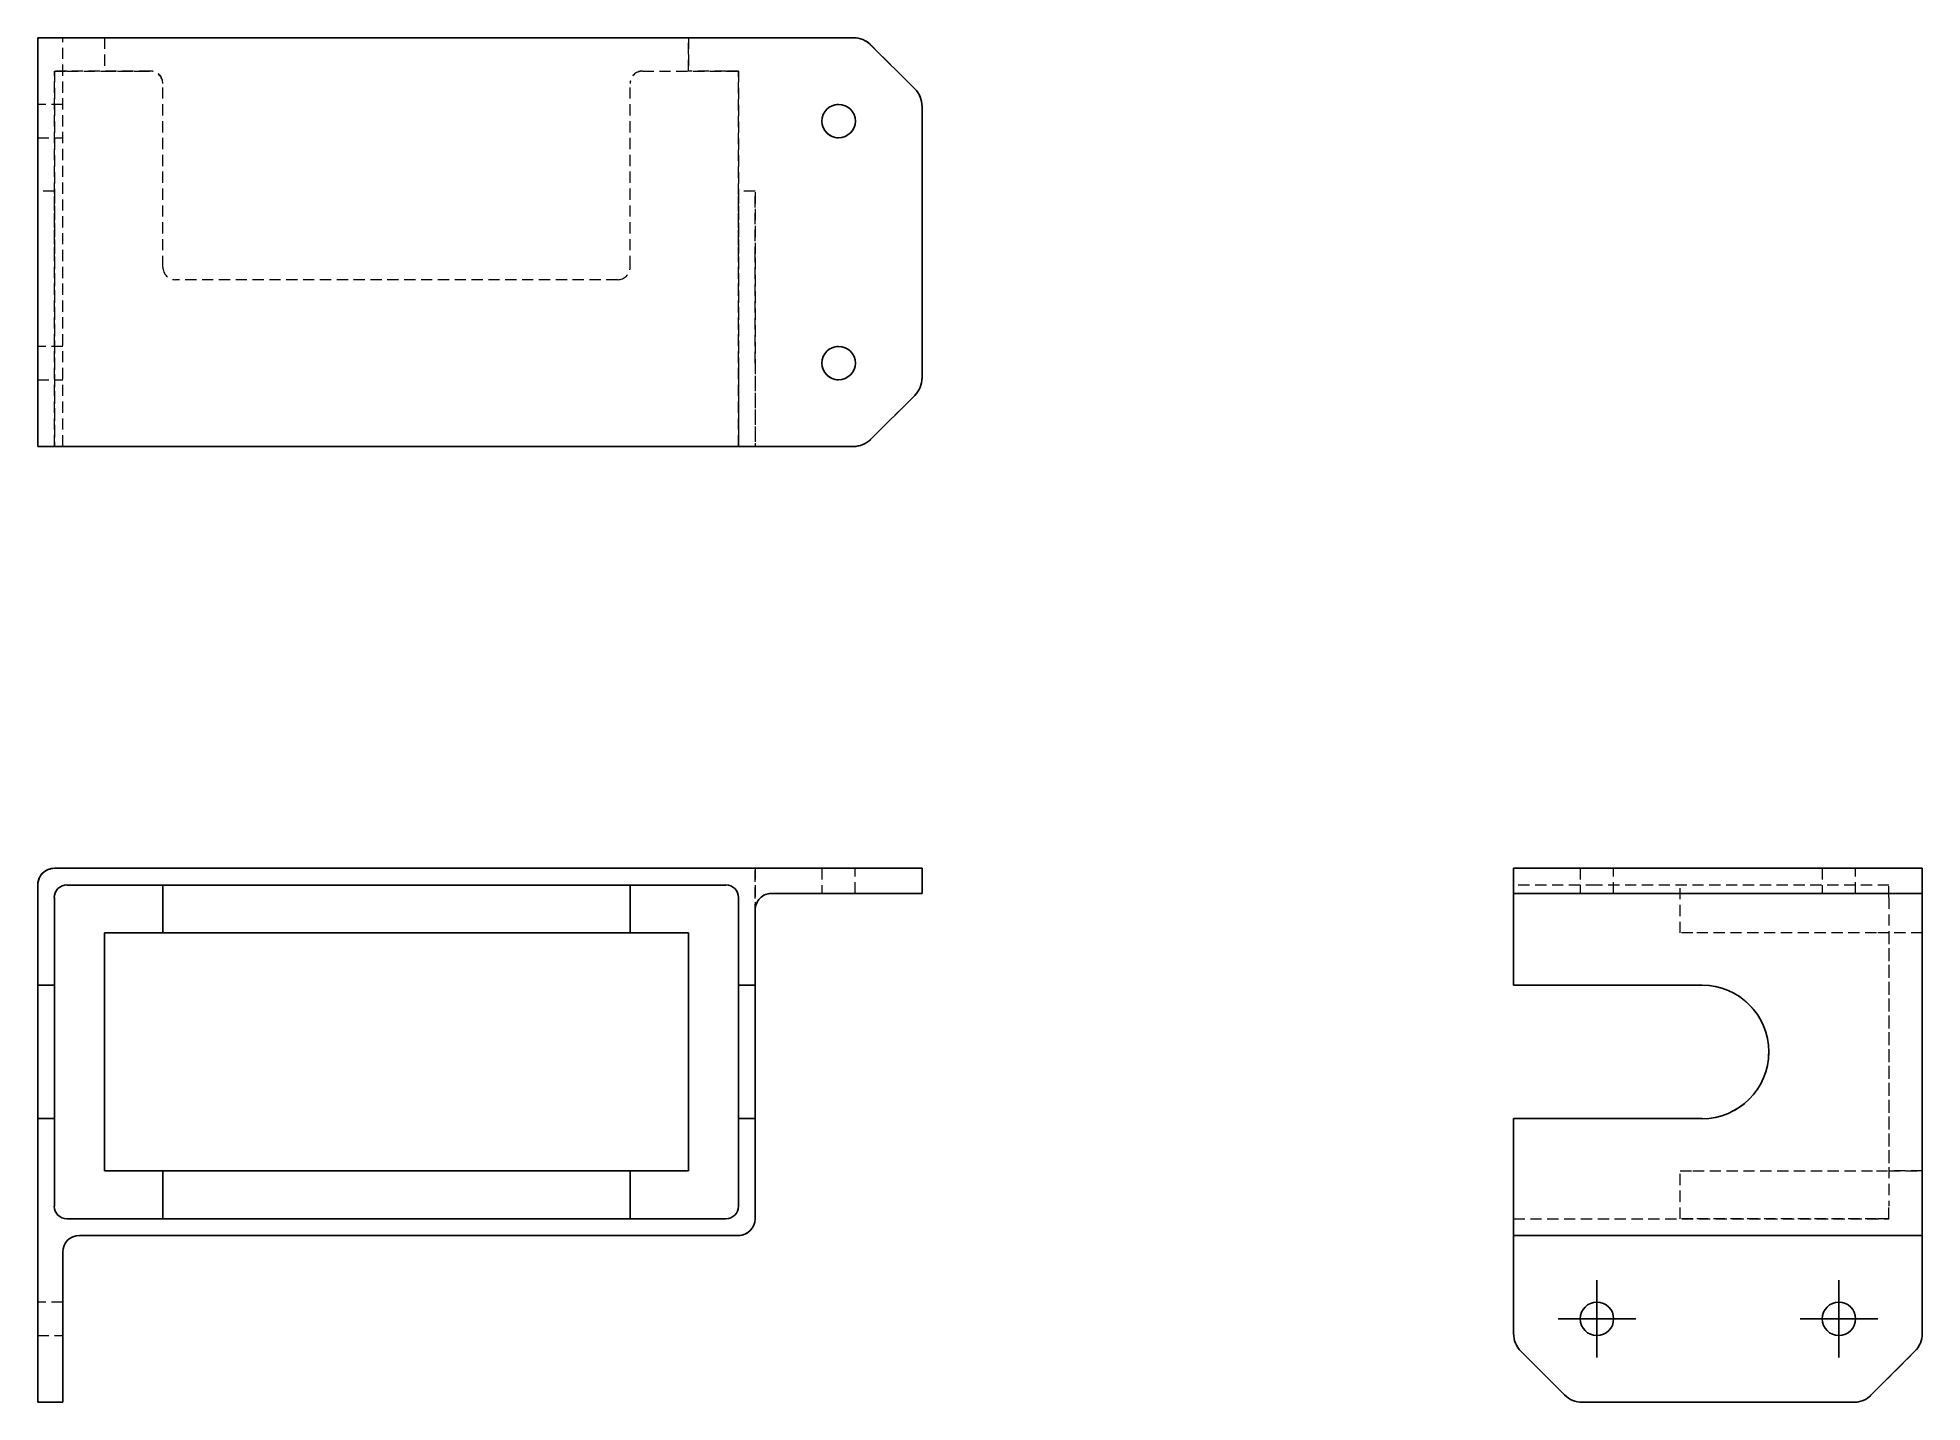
# Model space of a CAD drawing. Header units: millimetres. Extents: x 33 to 246, y 27 to 181.
import ezdxf

# ---------------------------------------------------------------- set-up
doc = ezdxf.new("R2010")
doc.units = ezdxf.units.MM
doc.linetypes.add('HIDDEN', pattern=[1.905, 1.27, -0.635])
doc.layers.add('10', color=7, linetype='Continuous')

# ---------------------------------------------------------------- blocks, each defined once
blk = doc.blocks.new('SW_CENTERMARKSYMBOL_0')
at = {"layer": '10', "color": 0}
for p, q in [((0, 2.5), (0, 4.39)), ((0, 0), (0, 2.5)), ((-2.5, 0), (-4.39, 0)), ((0, 0), (-2.5, 0)), ((0, 0), (0, -2.5)), ((0, 0), (2.5, 0)), ((2.5, 0), (4.39, 0)), ((0, -2.5), (0, -4.39))]:
    blk.add_line(p, q, dxfattribs=at)
blk = doc.blocks.new('SW_CENTERMARKSYMBOL_1')
at = {"layer": '10', "color": 0}
for p, q in [((0, 2.5), (0, 4.39)), ((0, 0), (0, 2.5)), ((-2.5, 0), (-4.39, 0)), ((0, 0), (-2.5, 0)), ((0, 0), (0, -2.5)), ((0, 0), (2.5, 0)), ((2.5, 0), (4.39, 0)), ((0, -2.5), (0, -4.39))]:
    blk.add_line(p, q, dxfattribs=at)

msp = doc.modelspace()

# ---------------------------------------------------------------- linework, layer by layer
at = {"color": 7, "linetype": 'Continuous', "lineweight": 25}
for p, q in [((33, 134.89), (33, 181.11)), ((33, 181.11), (34.91, 181.11)), ((34.91, 181.11), (114.13, 181.11)), ((114.13, 181.11), (114.13, 181.11)), ((125.22, 181.11), (114.13, 181.11)), ((132.17, 175.34), (127.23, 180.28)), ((133, 142.66), (133, 173.34)), ((127.23, 135.72), (132.17, 140.66)), ((33, 134.89), (34.91, 134.89)), ((114.13, 134.89), (34.91, 134.89)), ((114.13, 134.89), (125.22, 134.89)), ((33, 85.3), (33, 73.98)), ((33.02, 85.61), (33.02, 85.61)), ((114.13, 87.19), (34.91, 87.19)), ((34.91, 87.19), (114.13, 87.19)), ((36.3, 85.3), (110.83, 85.3)), ((47.15, 85.3), (47.15, 79.88)), ((99.98, 85.3), (99.98, 79.88)), ((125.22, 87.19), (114.13, 87.19)), ((114.13, 87.19), (125.22, 87.19)), ((132.17, 87.19), (127.23, 87.19)), ((127.23, 87.19), (132.17, 87.19)), ((133, 87.19), (133, 87.19)), ((133, 84.36), (133, 87.19)), ((199.89, 87.19), (199.89, 84.36)), ((199.89, 87.19), (199.89, 84.36)), ((199.89, 87.19), (199.89, 87.19)), ((200.72, 87.19), (205.66, 87.19)), ((207.66, 87.19), (238.34, 87.19)), ((240.34, 87.19), (245.28, 87.19)), ((246.11, 84.36), (246.11, 87.19)), ((246.11, 47.57), (246.11, 87.19)), ((246.11, 87.19), (246.11, 87.19)), ((34.89, 73.98), (34.89, 83.89)), ((34.89, 83.89), (34.89, 48.98)), ((112.25, 83.89), (112.24, 48.98)), ((112.25, 83.89), (112.25, 73.98)), ((116.02, 84.36), (125.22, 84.36)), ((125.22, 84.36), (127.23, 84.36)), ((127.23, 84.36), (132.17, 84.36)), ((132.17, 84.36), (133, 84.36)), ((199.89, 82.47), (199.89, 84.36)), ((199.89, 84.36), (199.89, 84.36)), ((200.72, 84.36), (205.66, 84.36)), ((238.34, 84.36), (207.66, 84.36)), ((240.34, 84.36), (245.28, 84.36)), ((114.13, 73.98), (114.13, 82.47)), ((199.89, 73.98), (199.89, 82.47)), ((40.55, 79.88), (40.55, 52.99)), ((40.55, 79.88), (45.74, 79.88)), ((45.74, 79.88), (47.15, 79.88)), ((47.15, 79.88), (48.57, 79.88)), ((98.57, 79.88), (48.57, 79.88)), ((99.98, 79.88), (98.57, 79.88)), ((101.4, 79.88), (99.98, 79.88)), ((106.58, 79.88), (101.4, 79.88)), ((106.58, 79.88), (106.58, 52.99)), ((33, 73.98), (34.89, 73.98)), ((34.89, 73.98), (34.89, 73.98)), ((112.25, 73.98), (112.25, 73.98)), ((112.25, 73.98), (114.13, 73.98)), ((209.32, 73.98), (199.89, 73.98)), ((209.32, 73.98), (221.21, 73.98)), ((34.89, 58.89), (33, 58.89)), ((33, 34.59), (33, 58.89)), ((34.89, 48.98), (34.89, 58.89)), ((34.89, 58.89), (34.89, 58.89)), ((112.25, 58.89), (112.25, 48.98)), ((112.25, 58.89), (112.25, 58.89)), ((114.13, 58.89), (112.25, 58.89)), ((114.13, 47.57), (114.13, 58.89)), ((199.89, 47.57), (199.89, 58.89)), ((221.21, 58.89), (199.89, 58.89)), ((45.74, 52.99), (40.55, 52.99)), ((106.58, 52.99), (40.55, 52.99)), ((47.15, 52.99), (47.15, 52.99)), ((47.15, 52.99), (47.15, 47.57)), ((98.57, 52.99), (48.57, 52.99)), ((99.98, 52.99), (99.98, 52.99)), ((99.98, 52.99), (99.98, 47.57)), ((101.4, 52.99), (106.58, 52.99)), ((36.3, 47.57), (45.74, 47.57)), ((73.57, 47.57), (36.3, 47.57)), ((48.57, 47.57), (73.57, 47.57)), ((98.57, 47.57), (73.57, 47.57)), ((110.83, 47.57), (73.57, 47.57)), ((110.83, 47.57), (101.4, 47.57)), ((199.89, 47.57), (199.89, 45.68)), ((37.72, 45.68), (112.24, 45.68)), ((199.89, 45.68), (246.11, 45.68)), ((199.89, 45.68), (199.89, 43.79)), ((35.83, 34.59), (35.83, 43.79)), ((199.89, 34.59), (199.89, 43.79)), ((246.11, 43.79), (246.11, 34.59)), ((35.83, 32.59), (35.83, 34.59)), ((33, 27.64), (33, 32.59)), ((35.83, 27.64), (35.83, 32.59)), ((205.66, 27.64), (200.72, 32.59)), ((245.28, 32.59), (240.34, 27.64)), ((33, 26.81), (35.83, 26.81)), ((35.83, 26.81), (35.83, 27.64)), ((238.34, 26.81), (207.66, 26.81))]:
    msp.add_line(p, q, dxfattribs=at)
at = {"color": 7, "linetype": 'HIDDEN', "lineweight": 18}
for p, q in [((33, 180.28), (33, 175.34)), ((35.83, 134.89), (35.83, 181.11)), ((40.55, 181.11), (40.55, 177.34)), ((40.55, 181.11), (40.55, 177.34)), ((106.59, 181.11), (106.58, 177.34)), ((106.58, 177.34), (106.58, 181.11)), ((114.13, 181.11), (114.13, 181.11)), ((132.17, 175.34), (127.23, 180.28)), ((34.89, 134.89), (34.89, 177.34)), ((34.89, 177.34), (34.89, 134.89)), ((34.89, 177.34), (34.89, 177.34)), ((45.74, 177.34), (36.3, 177.34)), ((36.3, 177.34), (45.74, 177.34)), ((40.55, 177.34), (40.55, 177.34)), ((40.55, 177.34), (45.74, 177.34)), ((45.74, 177.34), (40.55, 177.34)), ((101.4, 177.34), (110.83, 177.34)), ((101.4, 177.34), (106.58, 177.34)), ((106.58, 177.34), (106.58, 177.34)), ((110.83, 177.34), (106.58, 177.34)), ((112.25, 144.32), (112.25, 177.34)), ((112.24, 177.34), (112.25, 134.89)), ((112.25, 177.34), (112.24, 177.34)), ((47.15, 175.92), (47.15, 175.92)), ((47.15, 155.17), (47.15, 175.92)), ((47.15, 175.92), (47.15, 175.92)), ((99.98, 175.92), (99.98, 175.92)), ((99.98, 155.17), (99.98, 175.92)), ((99.98, 175.92), (99.98, 175.92)), ((35.83, 173.57), (33, 173.57)), ((33, 173.34), (33, 142.66)), ((123.57, 173.57), (123.57, 173.57)), ((133, 173.34), (133, 142.66)), ((33, 169.79), (35.83, 169.79)), ((123.57, 169.79), (123.57, 169.79)), ((34.89, 163.75), (33, 163.75)), ((114.13, 163.75), (112.25, 163.75)), ((33, 134.89), (33, 156.21)), ((33, 156.21), (33, 134.89)), ((34.89, 156.21), (34.89, 134.89)), ((34.89, 134.89), (34.89, 156.21)), ((112.25, 156.21), (112.25, 144.32)), ((112.25, 134.89), (112.25, 156.21)), ((114.13, 144.32), (114.13, 156.21)), ((114.13, 156.21), (114.13, 134.89)), ((47.15, 155.17), (47.15, 155.17)), ((98.57, 153.75), (48.57, 153.75)), ((48.57, 153.75), (48.57, 153.75)), ((98.57, 153.75), (98.57, 153.75)), ((99.98, 155.17), (99.98, 155.17)), ((35.83, 146.21), (33, 146.21)), ((123.57, 146.21), (123.57, 146.21)), ((112.25, 144.32), (112.25, 134.89)), ((112.25, 144.32), (112.25, 134.89)), ((114.13, 144.32), (114.13, 134.89)), ((33, 142.43), (35.83, 142.43)), ((33, 140.66), (33, 135.72)), ((123.57, 142.43), (123.57, 142.43)), ((127.23, 135.72), (132.17, 140.66)), ((112.25, 134.89), (112.25, 134.89)), ((33, 85.3), (33.02, 85.61)), ((33, 85.3), (33, 34.59)), ((114.13, 87.19), (114.13, 82.47)), ((114.13, 47.57), (114.13, 87.19)), ((121.68, 87.19), (121.68, 84.36)), ((121.68, 87.19), (121.68, 84.36)), ((125.45, 84.36), (125.45, 87.19)), ((125.45, 84.36), (125.45, 87.19)), ((199.89, 87.19), (246.11, 87.19)), ((209.32, 85.3), (199.89, 85.3)), ((207.43, 87.19), (207.43, 84.36)), ((242.34, 85.3), (209.32, 85.3)), ((211.21, 84.36), (211.21, 87.19)), ((218.75, 79.88), (218.75, 85.3)), ((234.79, 87.19), (234.79, 84.36)), ((238.57, 84.36), (238.57, 87.19)), ((246.11, 87.19), (246.11, 87.19)), ((246.11, 87.19), (246.11, 82.47)), ((246.11, 87.19), (246.11, 87.19)), ((116.02, 84.36), (116.02, 84.36)), ((209.32, 84.36), (199.89, 84.36)), ((246.11, 84.36), (209.32, 84.36)), ((242.34, 83.89), (242.34, 48.98)), ((246.11, 84.36), (246.11, 84.36)), ((246.11, 84.36), (246.11, 34.59)), ((40.55, 79.88), (40.55, 79.88)), ((40.55, 52.99), (40.55, 79.88)), ((106.59, 79.88), (106.58, 79.88)), ((106.59, 79.88), (106.58, 52.99)), ((220.17, 79.88), (218.75, 79.88)), ((240.92, 79.88), (220.17, 79.88)), ((242.34, 79.88), (240.92, 79.88)), ((242.34, 79.88), (242.34, 52.99)), ((242.34, 79.88), (242.34, 79.88)), ((246.11, 79.88), (242.34, 79.88)), ((246.11, 79.88), (246.11, 52.99)), ((246.11, 52.99), (246.11, 79.88)), ((221.21, 73.98), (221.21, 73.98)), ((221.21, 73.98), (221.21, 73.98)), ((221.21, 58.89), (221.21, 58.89)), ((221.21, 58.89), (221.21, 58.89)), ((40.55, 52.99), (40.55, 52.99)), ((40.55, 52.99), (40.55, 52.99)), ((106.58, 52.99), (106.58, 52.99)), ((106.58, 52.99), (106.58, 52.99)), ((218.75, 47.57), (218.75, 52.99)), ((220.17, 52.99), (240.92, 52.99)), ((220.17, 52.99), (240.92, 52.99)), ((242.34, 52.99), (242.34, 52.99)), ((242.34, 52.99), (246.11, 52.99)), ((242.34, 52.99), (242.34, 52.99)), ((242.34, 52.99), (242.34, 52.99)), ((246.11, 52.99), (242.34, 52.99)), ((246.11, 52.99), (246.11, 52.99)), ((199.89, 47.57), (242.34, 47.57)), ((199.89, 47.57), (218.75, 47.57)), ((218.75, 47.57), (218.75, 47.57)), ((240.92, 47.57), (220.17, 47.57)), ((242.34, 47.57), (242.34, 47.57)), ((35.83, 38.13), (33, 38.13)), ((33, 34.36), (35.83, 34.36)), ((33, 32.59), (33, 27.64)), ((245.28, 32.59), (240.34, 27.64)), ((238.34, 26.81), (238.34, 26.81))]:
    msp.add_line(p, q, dxfattribs=at)
at = {"color": 7, "linetype": 'HIDDEN', "lineweight": 18, "flags": 128}
for points in [[(33, 181.11), (33, 181.1), (33, 181.06), (33, 180.99), (33, 180.9), (33, 180.78), (33, 180.64), (33, 180.47), (33, 180.28)], [(34.89, 177.34), (34.91, 177.34), (34.99, 177.34), (35.13, 177.34), (35.3, 177.34), (35.52, 177.34), (35.76, 177.34), (36.03, 177.34), (36.3, 177.34)], [(36.3, 177.34), (36.03, 177.34), (35.76, 177.34), (35.52, 177.34), (35.3, 177.34), (35.13, 177.34), (34.99, 177.34), (34.91, 177.34), (34.89, 177.34)], [(112.25, 177.34), (112.22, 177.34), (112.14, 177.34), (112.01, 177.34), (111.83, 177.34), (111.62, 177.34), (111.37, 177.34), (111.11, 177.34), (110.83, 177.34)], [(110.83, 177.34), (111.11, 177.34), (111.37, 177.34), (111.62, 177.34), (111.83, 177.34), (112.01, 177.34), (112.14, 177.34), (112.22, 177.34), (112.24, 177.34)], [(33, 175.34), (33, 175.13), (33, 174.91), (33, 174.67), (33, 174.42), (33, 174.16), (33, 173.89), (33, 173.61), (33, 173.34)], [(33, 171.68), (33, 172.11), (33, 172.53), (33, 172.89), (33, 173.19), (33, 173.41), (33, 173.54), (33, 173.56), (33, 173.49), (33, 173.31), (33, 173.05), (33, 172.72), (33, 172.32), (33, 171.9), (33, 171.46), (33, 171.03), (33, 170.64), (33, 170.31), (33, 170.04), (33, 169.87), (33, 169.8), (33, 169.82), (33, 169.95), (33, 170.17), (33, 170.47), (33, 170.83), (33, 171.24), (33, 171.68)], [(33, 156.21), (33, 157.08), (33, 157.95), (33, 158.79), (33, 159.59), (33, 160.35), (33, 161.06), (33, 161.7), (33, 162.26), (33, 162.74), (33, 163.14), (33, 163.44), (33, 163.64), (33, 163.74), (33, 163.74), (33, 163.64), (33, 163.44), (33, 163.14), (33, 162.74), (33, 162.26), (33, 161.7), (33, 161.06), (33, 160.35), (33, 159.59), (33, 158.79), (33, 157.95), (33, 157.08), (33, 156.21)], [(34.89, 156.21), (34.89, 157.08), (34.89, 157.95), (34.89, 158.79), (34.89, 159.59), (34.89, 160.35), (34.89, 161.06), (34.89, 161.7), (34.89, 162.26), (34.89, 162.74), (34.89, 163.14), (34.89, 163.44), (34.89, 163.64), (34.89, 163.74), (34.89, 163.74), (34.89, 163.64), (34.89, 163.44), (34.89, 163.14), (34.89, 162.74), (34.89, 162.26), (34.89, 161.7), (34.89, 161.06), (34.89, 160.35), (34.89, 159.59), (34.89, 158.79), (34.89, 157.95), (34.89, 157.08), (34.89, 156.21)], [(112.25, 156.21), (112.25, 157.08), (112.25, 157.95), (112.25, 158.79), (112.25, 159.59), (112.25, 160.35), (112.25, 161.06), (112.25, 161.7), (112.25, 162.26), (112.25, 162.74), (112.25, 163.14), (112.25, 163.44), (112.25, 163.64), (112.25, 163.74), (112.25, 163.74), (112.25, 163.64), (112.25, 163.44), (112.25, 163.14), (112.25, 162.74), (112.25, 162.26), (112.25, 161.7), (112.25, 161.06), (112.25, 160.35), (112.25, 159.59), (112.25, 158.79), (112.25, 157.95), (112.25, 157.08), (112.25, 156.21)], [(114.13, 156.21), (114.13, 157.08), (114.13, 157.95), (114.13, 158.79), (114.13, 159.59), (114.13, 160.35), (114.13, 161.06), (114.13, 161.7), (114.13, 162.26), (114.13, 162.74), (114.13, 163.14), (114.13, 163.44), (114.13, 163.64), (114.13, 163.74), (114.13, 163.74), (114.13, 163.64), (114.13, 163.44), (114.13, 163.14), (114.13, 162.74), (114.13, 162.26), (114.13, 161.7), (114.13, 161.06), (114.13, 160.35), (114.13, 159.59), (114.13, 158.79), (114.13, 157.95), (114.13, 157.08), (114.13, 156.21)], [(33, 144.32), (33, 144.76), (33, 145.17), (33, 145.53), (33, 145.83), (33, 146.05), (33, 146.18), (33, 146.2), (33, 146.13), (33, 145.95), (33, 145.69), (33, 145.36), (33, 144.97), (33, 144.54), (33, 144.1), (33, 143.68), (33, 143.28), (33, 142.95), (33, 142.69), (33, 142.51), (33, 142.44), (33, 142.46), (33, 142.59), (33, 142.81), (33, 143.11), (33, 143.47), (33, 143.89), (33, 144.32)], [(33, 142.66), (33, 142.39), (33, 142.11), (33, 141.84), (33, 141.58), (33, 141.33), (33, 141.09), (33, 140.87), (33, 140.66)], [(33, 135.72), (33, 135.53), (33, 135.36), (33, 135.22), (33, 135.1), (33, 135.01), (33, 134.94), (33, 134.9), (33, 134.89)], [(208.4, 87.19), (208.81, 87.19), (209.24, 87.19), (209.68, 87.19), (210.1, 87.19), (210.47, 87.19), (210.79, 87.19), (211.02, 87.19), (211.16, 87.19), (211.21, 87.19), (211.15, 87.19), (210.99, 87.19), (210.75, 87.19), (210.42, 87.19), (210.04, 87.19), (209.62, 87.19), (209.18, 87.19), (208.75, 87.19), (208.35, 87.19), (208, 87.19), (207.73, 87.19), (207.54, 87.19), (207.44, 87.19), (207.45, 87.19), (207.56, 87.19), (207.76, 87.19), (208.05, 87.19), (208.4, 87.19)], [(235.76, 87.19), (236.17, 87.19), (236.6, 87.19), (237.04, 87.19), (237.45, 87.19), (237.83, 87.19), (238.14, 87.19), (238.38, 87.19), (238.52, 87.19), (238.57, 87.19), (238.51, 87.19), (238.35, 87.19), (238.1, 87.19), (237.78, 87.19), (237.4, 87.19), (236.98, 87.19), (236.54, 87.19), (236.11, 87.19), (235.71, 87.19), (235.36, 87.19), (235.09, 87.19), (234.9, 87.19), (234.8, 87.19), (234.81, 87.19), (234.92, 87.19), (235.12, 87.19), (235.41, 87.19), (235.76, 87.19)], [(242.34, 83.89), (242.34, 84.16), (242.34, 84.43), (242.34, 84.67), (242.34, 84.89), (242.34, 85.06), (242.34, 85.19), (242.34, 85.27), (242.34, 85.3)], [(246.11, 85.3), (246.11, 85.67), (246.11, 86.03), (246.11, 86.36), (246.11, 86.64), (246.11, 86.88), (246.11, 87.05), (246.11, 87.16), (246.11, 87.19)], [(207.43, 84.36), (207.48, 84.36), (207.63, 84.36), (207.88, 84.36), (208.19, 84.36), (208.57, 84.36), (208.99, 84.36), (209.43, 84.36), (209.86, 84.36), (210.26, 84.36), (210.62, 84.36), (210.9, 84.36), (211.09, 84.36), (211.19, 84.36), (211.19, 84.36), (211.09, 84.36), (210.9, 84.36), (210.62, 84.36), (210.26, 84.36), (209.86, 84.36), (209.43, 84.36), (208.99, 84.36), (208.57, 84.36), (208.19, 84.36), (207.88, 84.36), (207.63, 84.36), (207.48, 84.36), (207.43, 84.36)], [(234.79, 84.36), (234.84, 84.36), (234.99, 84.36), (235.23, 84.36), (235.55, 84.36), (235.93, 84.36), (236.35, 84.36), (236.79, 84.36), (237.22, 84.36), (237.62, 84.36), (237.97, 84.36), (238.26, 84.36), (238.45, 84.36), (238.55, 84.36), (238.55, 84.36), (238.45, 84.36), (238.26, 84.36), (237.97, 84.36), (237.62, 84.36), (237.22, 84.36), (236.79, 84.36), (236.35, 84.36), (235.93, 84.36), (235.55, 84.36), (235.23, 84.36), (234.99, 84.36), (234.84, 84.36), (234.79, 84.36)], [(218.75, 52.99), (218.78, 52.99), (218.86, 52.99), (218.99, 52.99), (219.17, 52.99), (219.38, 52.99), (219.63, 52.99), (219.89, 52.99), (220.17, 52.99)], [(218.75, 52.99), (218.78, 52.99), (218.86, 52.99), (218.99, 52.99), (219.17, 52.99), (219.38, 52.99), (219.63, 52.99), (219.89, 52.99), (220.17, 52.99)], [(240.92, 52.99), (241.2, 52.99), (241.47, 52.99), (241.71, 52.99), (241.93, 52.99), (242.1, 52.99), (242.23, 52.99), (242.31, 52.99), (242.34, 52.99)], [(240.92, 52.99), (241.2, 52.99), (241.47, 52.99), (241.71, 52.99), (241.93, 52.99), (242.1, 52.99), (242.23, 52.99), (242.31, 52.99), (242.34, 52.99)], [(220.17, 47.57), (219.89, 47.57), (219.63, 47.57), (219.38, 47.57), (219.17, 47.57), (218.99, 47.57), (218.86, 47.57), (218.78, 47.57), (218.75, 47.57)], [(242.34, 47.57), (242.31, 47.57), (242.23, 47.57), (242.1, 47.57), (241.93, 47.57), (241.71, 47.57), (241.47, 47.57), (241.2, 47.57), (240.92, 47.57)], [(242.34, 47.57), (242.34, 47.59), (242.34, 47.67), (242.34, 47.8), (242.34, 47.98), (242.34, 48.19), (242.34, 48.44), (242.34, 48.71), (242.34, 48.98)], [(33, 34.36), (33, 34.41), (33, 34.56), (33, 34.8), (33, 35.12), (33, 35.5), (33, 35.92), (33, 36.35), (33, 36.79), (33, 37.19), (33, 37.54), (33, 37.82), (33, 38.02), (33, 38.12), (33, 38.12), (33, 38.02), (33, 37.82), (33, 37.54), (33, 37.19), (33, 36.79), (33, 36.35), (33, 35.92), (33, 35.5), (33, 35.12), (33, 34.8), (33, 34.56), (33, 34.41), (33, 34.36)], [(33, 34.36), (33, 34.41), (33, 34.56), (33, 34.8), (33, 35.12), (33, 35.5), (33, 35.92), (33, 36.35), (33, 36.79), (33, 37.19), (33, 37.54), (33, 37.82), (33, 38.02), (33, 38.12), (33, 38.12), (33, 38.02), (33, 37.82), (33, 37.54), (33, 37.19), (33, 36.79), (33, 36.35), (33, 35.92), (33, 35.5), (33, 35.12), (33, 34.8), (33, 34.56), (33, 34.41), (33, 34.36)], [(33, 34.59), (33, 34.31), (33, 34.04), (33, 33.77), (33, 33.5), (33, 33.25), (33, 33.01), (33, 32.79), (33, 32.59)], [(33, 27.64), (33, 27.45), (33, 27.29), (33, 27.15), (33, 27.03), (33, 26.93), (33, 26.87), (33, 26.82), (33, 26.81)]]:
    msp.add_lwpolyline(points, dxfattribs=at)
at = {"color": 7, "linetype": 'Continuous', "lineweight": 25, "flags": 128}
for points in [[(121.92, 87.19), (121.75, 87.19), (121.68, 87.19), (121.71, 87.19), (121.85, 87.19), (122.07, 87.19), (122.38, 87.19), (122.75, 87.19), (123.16, 87.19), (123.6, 87.19), (124.03, 87.19), (124.44, 87.19), (124.8, 87.19), (125.1, 87.19), (125.31, 87.19), (125.43, 87.19), (125.45, 87.19), (125.36, 87.19), (125.18, 87.19), (124.92, 87.19), (124.58, 87.19), (124.18, 87.19), (123.75, 87.19), (123.32, 87.19), (122.89, 87.19), (122.5, 87.19), (122.17, 87.19), (121.92, 87.19)], [(121.92, 87.19), (121.75, 87.19), (121.68, 87.19), (121.71, 87.19), (121.85, 87.19), (122.07, 87.19), (122.38, 87.19), (122.75, 87.19), (123.16, 87.19), (123.6, 87.19), (124.03, 87.19), (124.44, 87.19), (124.8, 87.19), (125.1, 87.19), (125.31, 87.19), (125.43, 87.19), (125.45, 87.19), (125.36, 87.19), (125.18, 87.19), (124.92, 87.19), (124.58, 87.19), (124.18, 87.19), (123.75, 87.19), (123.32, 87.19), (122.89, 87.19), (122.5, 87.19), (122.17, 87.19), (121.92, 87.19)], [(127.23, 87.19), (127.02, 87.19), (126.8, 87.19), (126.56, 87.19), (126.31, 87.19), (126.05, 87.19), (125.78, 87.19), (125.5, 87.19), (125.22, 87.19)], [(125.22, 87.19), (125.5, 87.19), (125.78, 87.19), (126.05, 87.19), (126.31, 87.19), (126.56, 87.19), (126.8, 87.19), (127.02, 87.19), (127.23, 87.19)], [(133, 87.19), (132.99, 87.19), (132.95, 87.19), (132.88, 87.19), (132.78, 87.19), (132.67, 87.19), (132.52, 87.19), (132.36, 87.19), (132.17, 87.19)], [(132.17, 87.19), (132.36, 87.19), (132.52, 87.19), (132.67, 87.19), (132.78, 87.19), (132.88, 87.19), (132.95, 87.19), (132.99, 87.19), (133, 87.19)], [(199.89, 87.19), (199.9, 87.19), (199.94, 87.19), (200.01, 87.19), (200.1, 87.19), (200.22, 87.19), (200.36, 87.19), (200.53, 87.19), (200.72, 87.19)], [(205.66, 87.19), (205.87, 87.19), (206.09, 87.19), (206.33, 87.19), (206.58, 87.19), (206.84, 87.19), (207.11, 87.19), (207.39, 87.19), (207.66, 87.19)], [(238.34, 87.19), (238.61, 87.19), (238.89, 87.19), (239.16, 87.19), (239.42, 87.19), (239.67, 87.19), (239.91, 87.19), (240.13, 87.19), (240.34, 87.19)], [(245.28, 87.19), (245.47, 87.19), (245.64, 87.19), (245.78, 87.19), (245.9, 87.19), (245.99, 87.19), (246.06, 87.19), (246.1, 87.19), (246.11, 87.19)], [(199.89, 84.36), (199.9, 84.36), (199.94, 84.36), (200.01, 84.36), (200.1, 84.36), (200.22, 84.36), (200.36, 84.36), (200.53, 84.36), (200.72, 84.36)], [(199.89, 82.47), (199.89, 82.84), (199.89, 83.19), (199.89, 83.52), (199.89, 83.81), (199.89, 84.04), (199.89, 84.21), (199.89, 84.32), (199.89, 84.36)], [(205.66, 84.36), (205.87, 84.36), (206.09, 84.36), (206.33, 84.36), (206.58, 84.36), (206.84, 84.36), (207.11, 84.36), (207.39, 84.36), (207.66, 84.36)], [(238.34, 84.36), (238.61, 84.36), (238.89, 84.36), (239.16, 84.36), (239.42, 84.36), (239.67, 84.36), (239.91, 84.36), (240.13, 84.36), (240.34, 84.36)], [(245.28, 84.36), (245.47, 84.36), (245.64, 84.36), (245.78, 84.36), (245.9, 84.36), (245.99, 84.36), (246.06, 84.36), (246.1, 84.36), (246.11, 84.36)], [(246.11, 82.47), (246.11, 82.84), (246.11, 83.19), (246.11, 83.52), (246.11, 83.81), (246.11, 84.04), (246.11, 84.21), (246.11, 84.32), (246.11, 84.36)], [(33, 73.98), (33, 73.93), (33, 73.78), (33, 73.53), (33, 73.18), (33, 72.74), (33, 72.22), (33, 71.61), (33, 70.94), (33, 70.21), (33, 69.42), (33, 68.6), (33, 67.74), (33, 66.87), (33, 66), (33, 65.12), (33, 64.27), (33, 63.44), (33, 62.66), (33, 61.93), (33, 61.25), (33, 60.65), (33, 60.13), (33, 59.69), (33, 59.34), (33, 59.09), (33, 58.94), (33, 58.89)], [(34.89, 58.89), (34.89, 58.94), (34.89, 59.09), (34.89, 59.34), (34.89, 59.69), (34.89, 60.13), (34.89, 60.65), (34.89, 61.25), (34.89, 61.93), (34.89, 62.66), (34.89, 63.44), (34.89, 64.27), (34.89, 65.12), (34.89, 66), (34.89, 66.87), (34.89, 67.74), (34.89, 68.6), (34.89, 69.42), (34.89, 70.21), (34.89, 70.94), (34.89, 71.61), (34.89, 72.22), (34.89, 72.74), (34.89, 73.18), (34.89, 73.53), (34.89, 73.78), (34.89, 73.93), (34.89, 73.98)], [(112.25, 58.89), (112.25, 58.94), (112.25, 59.09), (112.25, 59.34), (112.25, 59.69), (112.25, 60.13), (112.25, 60.65), (112.25, 61.25), (112.25, 61.93), (112.25, 62.66), (112.25, 63.44), (112.25, 64.27), (112.25, 65.12), (112.25, 66), (112.25, 66.87), (112.25, 67.74), (112.25, 68.6), (112.25, 69.42), (112.25, 70.21), (112.25, 70.94), (112.25, 71.61), (112.25, 72.22), (112.25, 72.74), (112.25, 73.18), (112.25, 73.53), (112.25, 73.78), (112.25, 73.93), (112.25, 73.98)], [(114.13, 73.98), (114.13, 73.93), (114.13, 73.78), (114.13, 73.53), (114.13, 73.18), (114.13, 72.74), (114.13, 72.22), (114.13, 71.61), (114.13, 70.94), (114.13, 70.21), (114.13, 69.42), (114.13, 68.6), (114.13, 67.74), (114.13, 66.87), (114.13, 66), (114.13, 65.12), (114.13, 64.27), (114.13, 63.44), (114.13, 62.66), (114.13, 61.93), (114.13, 61.25), (114.13, 60.65), (114.13, 60.13), (114.13, 59.69), (114.13, 59.34), (114.13, 59.09), (114.13, 58.94), (114.13, 58.89)], [(47.15, 52.99), (47.12, 52.99), (47.04, 52.99), (46.91, 52.99), (46.74, 52.99), (46.52, 52.99), (46.28, 52.99), (46.01, 52.99), (45.74, 52.99)], [(48.57, 52.99), (48.29, 52.99), (48.02, 52.99), (47.78, 52.99), (47.57, 52.99), (47.39, 52.99), (47.26, 52.99), (47.18, 52.99), (47.15, 52.99)], [(98.57, 52.99), (98.84, 52.99), (99.11, 52.99), (99.35, 52.99), (99.57, 52.99), (99.74, 52.99), (99.87, 52.99), (99.95, 52.99), (99.98, 52.99)], [(99.98, 52.99), (100.01, 52.99), (100.09, 52.99), (100.22, 52.99), (100.4, 52.99), (100.61, 52.99), (100.85, 52.99), (101.12, 52.99), (101.4, 52.99)], [(45.74, 47.57), (46.01, 47.57), (46.28, 47.57), (46.52, 47.57), (46.74, 47.57), (46.91, 47.57), (47.04, 47.57), (47.12, 47.57), (47.15, 47.57)], [(47.15, 47.57), (47.18, 47.57), (47.26, 47.57), (47.39, 47.57), (47.57, 47.57), (47.78, 47.57), (48.02, 47.57), (48.29, 47.57), (48.57, 47.57)], [(99.98, 47.57), (99.95, 47.57), (99.87, 47.57), (99.74, 47.57), (99.57, 47.57), (99.35, 47.57), (99.11, 47.57), (98.84, 47.57), (98.57, 47.57)], [(101.4, 47.57), (101.12, 47.57), (100.85, 47.57), (100.61, 47.57), (100.4, 47.57), (100.22, 47.57), (100.09, 47.57), (100.01, 47.57), (99.98, 47.57)], [(246.11, 45.68), (246.11, 45.72), (246.11, 45.82), (246.11, 46), (246.11, 46.23), (246.11, 46.52), (246.11, 46.84), (246.11, 47.2), (246.11, 47.57)], [(246.11, 45.68), (246.11, 45.64), (246.11, 45.54), (246.11, 45.36), (246.11, 45.13), (246.11, 44.84), (246.11, 44.51), (246.11, 44.16), (246.11, 43.79)], [(33, 32.59), (33, 32.79), (33, 33.01), (33, 33.25), (33, 33.5), (33, 33.77), (33, 34.04), (33, 34.31), (33, 34.59)], [(33, 26.81), (33, 26.82), (33, 26.87), (33, 26.93), (33, 27.03), (33, 27.15), (33, 27.29), (33, 27.45), (33, 27.64)]]:
    msp.add_lwpolyline(points, dxfattribs=at)
at = {"color": 7, "linetype": 'Continuous', "lineweight": 25}
for centre in [(123.57, 171.68), (123.57, 144.32), (209.32, 36.25), (236.68, 36.25)]:
    msp.add_circle(centre, 1.89, dxfattribs=at)
for centre, radius, start, end in [((125.22, 178.28), 2.83, 45.0001, 90.0001), ((130.17, 173.34), 2.83, 0.0001, 45.0001), ((123.57, 171.68), 1.89, 270.0001, 90.0001), ((123.57, 144.32), 1.89, 270.0001, 90.0001), ((130.17, 142.66), 2.83, 315.0001, 0.0001), ((125.22, 137.72), 2.83, 270.0001, 315.0001), ((34.89, 85.3), 1.89, 89.2654, 180.0005), ((34.89, 85.3), 1.89, 89.2654, 170.6725), ((36.3, 83.89), 1.42, 90, 180.0002), ((36.3, 83.89), 1.42, 90, 180.0002), ((110.83, 83.89), 1.42, 359.9998, 90), ((110.83, 83.89), 1.42, 359.9998, 90), ((116.02, 82.47), 1.89, 89.9995, 179.9995), ((221.21, 66.43), 7.55, 270, 90), ((36.3, 48.98), 1.42, 180.0002, 269.9999), ((36.3, 48.98), 1.42, 180.0002, 269.9999), ((110.83, 48.98), 1.42, 270.0001, 359.9998), ((110.83, 48.98), 1.42, 270.0001, 359.9998), ((112.24, 47.57), 1.89, 270, 359.9995), ((37.72, 43.79), 1.89, 90, 180), ((202.72, 34.59), 2.83, 180, 225), ((243.28, 34.59), 2.83, 315, 0), ((207.66, 29.64), 2.83, 225, 270), ((238.34, 29.64), 2.83, 270, 315)]:
    msp.add_arc(centre, radius, start, end, dxfattribs=at)
at = {"color": 7, "linetype": 'HIDDEN', "lineweight": 18}
for centre, radius, start, end in [((125.22, 178.28), 2.83, 45.0001, 90.0001), ((45.74, 175.92), 1.41, 0, 89.9997), ((45.74, 175.92), 1.42, 360, 89.9997), ((101.4, 175.92), 1.41, 90.0003, 180), ((101.4, 175.92), 1.42, 90.0003, 180), ((130.17, 173.34), 2.83, 0.0001, 45.0001), ((123.57, 171.68), 1.89, 90.0001, 270.0001), ((48.57, 155.17), 1.42, 180, 270), ((48.57, 155.17), 1.42, 180, 270), ((98.57, 155.17), 1.42, 270, 360), ((98.57, 155.17), 1.42, 270, 360), ((123.57, 144.32), 1.89, 90.0001, 270.0001), ((130.17, 142.66), 2.83, 315.0001, 0.0001), ((125.22, 137.72), 2.83, 270.0001, 315.0001), ((116.02, 82.47), 1.89, 89.9995, 179.9995), ((221.21, 66.43), 7.55, 270, 90), ((112.24, 47.57), 1.89, 270, 359.9995), ((243.28, 34.59), 2.83, 315, 0), ((238.34, 29.64), 2.83, 270, 315)]:
    msp.add_arc(centre, radius, start, end, dxfattribs=at)

# ---------------------------------------------------------------- block references
at = {"layer": '10'}
for name, p in [('SW_CENTERMARKSYMBOL_1', (209.32, 36.25)), ('SW_CENTERMARKSYMBOL_0', (236.68, 36.25))]:
    msp.add_blockref(name, p, dxfattribs=at)

doc.saveas('drawing.dxf')
